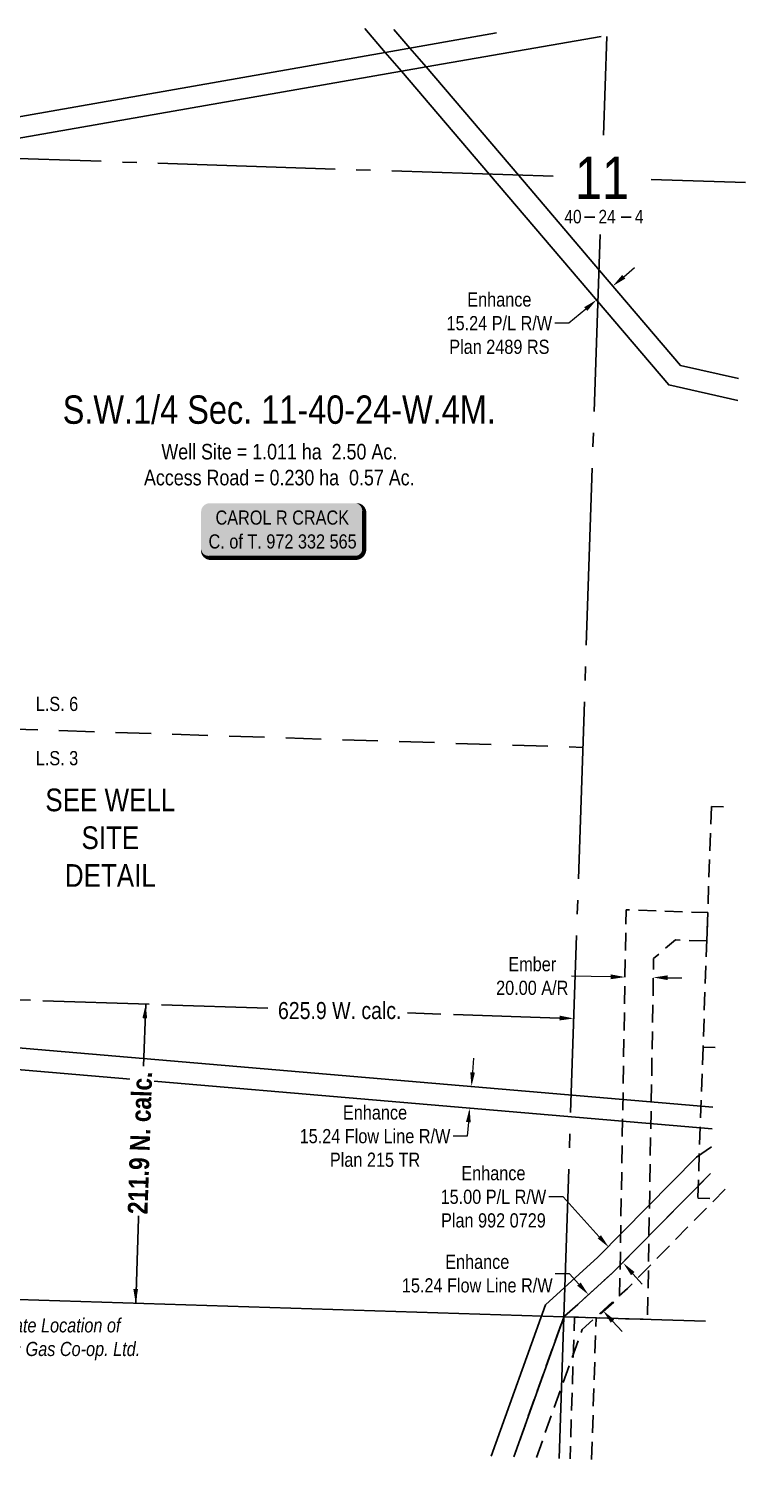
# Model space of a CAD drawing. Extents: x 336647 to 340847, y 5810211 to 5813101.
# Drawn here: x 339727 to 340233, y 5810211 to 5811221 of the extents above; entities that cross this region are included whole.
import ezdxf
from ezdxf.enums import TextEntityAlignment as Align

# ---------------------------------------------------------------- set-up
doc = ezdxf.new("R2010")
doc.units = 0
doc.header["$LTSCALE"] = 5
doc.header["$PDSIZE"] = 0.5
for name, pattern in [('foc-ACCESSROAD', [3.75, 2.5, -1.25]), ('foc-COORDS', [16.75, 15, -1.75]), ('foc-FLOWLINE', [3.75, 2.5, -1.25]), ('foc-LSD', [8, 5, -3]), ('foc-QUARTERLINE', [33, 25, -3, 2, -3])]:
    doc.linetypes.add(name, pattern=pattern)
doc.layers.get('Defpoints').update_dxf_attribs({"color": 9})
for name, color, linetype in [('10', 1, 'Continuous'), ('9', 3, 'Continuous'), ('AS-OWNER', 7, 'Continuous'), ('AS-PIPE-UG-T', 44, 'Continuous'), ('C-AR', 13, 'foc-ACCESSROAD'), ('C-FLOWLINE', 13, 'foc-FLOWLINE'), ('C-RW', 13, 'Continuous'), ('C-SYMBOL', 7, 'Continuous'), ('C-WS', 13, 'foc-ACCESSROAD'), ('F-AR', 190, 'foc-ACCESSROAD'), ('F-RW', 190, 'Continuous'), ('F-WS', 190, 'foc-ACCESSROAD'), ('L-AREAREQUIRED', 7, 'Continuous'), ('L-DETAIL-T', 3, 'Continuous'), ('L-QSEC', 8, 'foc-QUARTERLINE'), ('L-SEC', 7, 'Continuous'), ('L-SECLBL', 7, 'Continuous'), ('L-SECTION-LSD', 7, 'foc-LSD'), ('P-OFFSETS', 7, 'foc-COORDS')]:
    doc.layers.add(name, color=color, linetype=linetype)
for name, color, linetype, lineweight in [('C-FLOWLINE-T', 13, 'Continuous', 9), ('C-RW-T', 13, 'Continuous', 9), ('F-AR-T', 190, 'Continuous', 9)]:
    doc.layers.add(name, color=color, linetype=linetype, lineweight=lineweight)
doc.styles.add('100L', font='ARIALN.TTF', dxfattribs={"height": 11})
doc.styles.add('175L', font='ARIALN.TTF', dxfattribs={"height": 20})
doc.styles.add('80', font='ARIALN.TTF', dxfattribs={"height": 10})
doc.styles.add('80CG', font='ARIALN.TTF', dxfattribs={"height": 10})
doc.styles.add('80L', font='ARIALN.TTF', dxfattribs={"height": 10})
doc.styles.add('SIMPLEX', font='ARIALN.TTF')
doc.dimstyles.new('CG2011', dxfattribs={"dimscale": 5, "dimtxt": 9, "dimasz": 2, "dimexe": 0.2, "dimexo": 0.0625, "dimgap": 0.5, "dimtad": 0, "dimtih": 1, "dimtoh": 1, "dimzin": 0, "dimdsep": 46, "dimtxsty": '80CG', "dimcen": 0.1, "dimse1": 1, "dimse2": 1, "dimclrd": 256, "dimclrt": 256, "dimaunit": 1, "dimadec": 4, "dimazin": 0, "dimtfac": 0.06, "dimtofl": 0, "dimtmove": 0, "dimatfit": 1, "dimfxl": 0.2, "dimtolj": 1, "dimtzin": 0, "dimlwd": -1, "dimarcsym": 0})
doc.dimstyles.new('Compass 5 000', dxfattribs={"dimscale": 5, "dimtxt": 9, "dimasz": 2, "dimexe": 0.2, "dimexo": 0.0625, "dimgap": 0.5, "dimtad": 0, "dimtih": 1, "dimtoh": 1, "dimzin": 0, "dimdsep": 46, "dimtxsty": '80CG', "dimcen": 0.1, "dimse1": 1, "dimse2": 1, "dimclrd": 256, "dimclrt": 256, "dimaunit": 1, "dimadec": 4, "dimazin": 0, "dimtfac": 0.06, "dimtofl": 0, "dimtmove": 0, "dimatfit": 1, "dimfxl": 0.2, "dimtolj": 1, "dimtzin": 0, "dimlwd": -1, "dimarcsym": 0})

# ---------------------------------------------------------------- blocks, each defined once
blk = doc.blocks.new('L-SECLBL')
at = {"layer": '9', "color": 7}
for p, q in [((-5.1, -27.8), (-12.3, -27.8)), ((20.7, -27.8), (13.5, -27.8))]:
    blk.add_line(p, q, dxfattribs=at)
at = {"layer": '10', "color": 2, "style": 'SIMPLEX'}
blk.add_attdef('SEC', text='', height=30, dxfattribs=at).set_placement((0, 0), align=Align.MIDDLE)
at = {"layer": '10', "color": 5, "style": '80L'}
blk.add_attdef('TWP', text='', height=9.5, dxfattribs=at).set_placement((-14.4, -27.4), align=Align.MIDDLE_RIGHT)
blk.add_attdef('RGE', text='', height=9.5, dxfattribs=at).set_placement((3.6, -27.4), align=Align.MIDDLE_CENTER)
blk.add_attdef('MER', text='', height=9.5, dxfattribs=at).set_placement((23.2, -27.4), align=Align.MIDDLE_LEFT)
blk = doc.blocks.new('*D529')
at = {"layer": 'C-FLOWLINE-T', "transparency": 16777216}
for p, q in [((340040.2, 5810484.6), (340041, 5810494.6)), ((340037.2, 5810449.5), (340036.3, 5810439.5)), ((340036.3, 5810439.5), (340026.3, 5810439.5))]:
    blk.add_line(p, q, dxfattribs=at)
for points in [[(340038.5, 5810484.7), (340041.8, 5810484.4), (340039.3, 5810474.6)], [(340035.5, 5810449.6), (340038.8, 5810449.3), (340038, 5810459.4)]]:
    blk.add_solid(points, dxfattribs=at)
at = {"layer": 'Defpoints', "color": 0, "transparency": 16777216}
for p in [(339751.8, 5810499.1), (339750.5, 5810483.9), (340039.3, 5810474.6)]:
    blk.add_point(p, dxfattribs=at)
at = {"layer": 'C-FLOWLINE-T', "transparency": 16777216, "insert": (339971.3, 5810439.5), "char_height": 10, "attachment_point": 5, "style": '80CG'}
blk.add_mtext('\\A1;Enhance\\P15.24 Flow Line R/W\\PPlan 215 TR', dxfattribs=at)
blk = doc.blocks.new('*D544')
at = {"layer": 'C-RW-T', "transparency": 16777216}
for p, q in [((340146.7, 5811046), (340154.3, 5811052.5)), ((340119.9, 5811023.2), (340108.1, 5811013.2)), ((340108.1, 5811013.2), (340098.1, 5811013.2))]:
    blk.add_line(p, q, dxfattribs=at)
for points in [[(340145.6, 5811047.3), (340147.8, 5811044.7), (340139.1, 5811039.5)], [(340118.8, 5811024.5), (340121, 5811021.9), (340127.5, 5811029.7)]]:
    blk.add_solid(points, dxfattribs=at)
at = {"layer": 'Defpoints', "color": 0, "transparency": 16777216}
for p in [(340094.9, 5811068), (340106.5, 5811077.8), (340127.5, 5811029.7)]:
    blk.add_point(p, dxfattribs=at)
at = {"layer": 'C-RW-T', "transparency": 16777216, "insert": (340059, 5811013.2), "char_height": 10, "attachment_point": 5, "style": '80CG'}
blk.add_mtext('\\A1;Enhance\\P15.24 P/L R/W\\PPlan 2489 RS', dxfattribs=at)
blk = doc.blocks.new('*U516')
h = blk.add_hatch(color=59)
edge = h.paths.add_edge_path()
edge.add_line((-51.5, -20), (51.5, -20))
edge.add_arc((51.5, -14), 6, 270, 360)
edge.add_line((57.5, -14), (57.5, 12.5))
edge.add_arc((51.5, 12.5), 6, 0, 90)
edge.add_line((51.5, 18.5), (-51.5, 18.5))
edge.add_arc((-51.5, 12.5), 6, 90, 180)
edge.add_line((-57.5, 12.5), (-57.5, -14))
edge.add_arc((-51.5, -14), 6, 180, 270)
at = {"color": 1, "flags": 128}
blk.add_lwpolyline([(-51.5, -20, 3, 3, 0), (51.5, -20, 3, 3, 0.414214), (57.5, -14, 3, 3, 0), (57.5, 12.5, 3, 0, 0.414214), (51.5, 18.5, 0, 0, 0), (-51.5, 18.5, 0, 0, 0.414214), (-57.5, 12.5, 0, 0, 0), (-57.5, -14, 0, 3, 0.414214)], format="xyseb", close=True, dxfattribs=at)
blk.add_lwpolyline([(-23.2, -12.7, 0, 7.5, 0), (0, 0, 0, 0, 0)], format="xyseb", dxfattribs=at)
at = {"color": 1, "style": '80'}
blk.add_attdef('ENTER_TEXT_001', (-36, -5), '', height=10, dxfattribs=at)
blk = doc.blocks.new('*D578')
at = {"layer": 'C-RW-T', "transparency": 16777216}
for p, q in [((340103.9, 5810396.7), (340093.9, 5810396.7)), ((340129.5, 5810368.5), (340103.9, 5810396.7)), ((340153.1, 5810342.5), (340159.8, 5810335.1))]:
    blk.add_line(p, q, dxfattribs=at)
for points in [[(340130.7, 5810369.6), (340128.3, 5810367.4), (340136.2, 5810361.1)], [(340154.3, 5810343.7), (340151.9, 5810341.4), (340146.4, 5810350)]]:
    blk.add_solid(points, dxfattribs=at)
at = {"layer": 'Defpoints', "color": 0, "transparency": 16777216}
for p in [(340136.2, 5810361.1), (340119.6, 5810346), (340129.7, 5810334.9)]:
    blk.add_point(p, dxfattribs=at)
at = {"layer": 'C-RW-T', "transparency": 16777216, "insert": (340054.8, 5810396.7), "char_height": 10, "attachment_point": 5, "style": '80CG'}
blk.add_mtext('\\A1;Enhance\\P15.00 P/L R/W\\PPlan 992 0729', dxfattribs=at)
blk = doc.blocks.new('*D579')
at = {"layer": 'Defpoints', "color": 0, "transparency": 16777216}
for p in [(340147.6, 5810551.8), (340147.3, 5810533.8), (340167.3, 5810533.5)]:
    blk.add_point(p, dxfattribs=at)
at = {"layer": 'F-AR-T', "transparency": 16777216}
for p, q in [((340137.6, 5810552), (340109.9, 5810552.5)), ((340177.6, 5810551.3), (340187.6, 5810551.2))]:
    blk.add_line(p, q, dxfattribs=at)
for points in [[(340137.6, 5810553.7), (340137.6, 5810550.3), (340147.6, 5810551.8)], [(340177.6, 5810553), (340177.6, 5810549.7), (340167.6, 5810551.5)]]:
    blk.add_solid(points, dxfattribs=at)
at = {"layer": 'F-AR-T', "transparency": 16777216, "insert": (340082.2, 5810552.5), "char_height": 10, "attachment_point": 5, "style": '80CG'}
blk.add_mtext('\\A1;Ember\\P20.00 A/R', dxfattribs=at)
blk = doc.blocks.new('*D603')
at = {"layer": 'Defpoints', "color": 0, "transparency": 16777216}
for p in [(339485.9, 5810543.5), (340111.5, 5810522.6), (340111.5, 5810522.6)]:
    blk.add_point(p, dxfattribs=at)
at = {"layer": 'P-OFFSETS', "transparency": 16777216}
for p, q in [((339485.9, 5810543.5), (339898.7, 5810529.7)), ((340101.5, 5810522.9), (339994.2, 5810526.5))]:
    blk.add_line(p, q, dxfattribs=at)
blk.add_solid([(340101.5, 5810524.6), (340101.4, 5810521.2), (340111.5, 5810522.6)], dxfattribs=at)
at = {"layer": 'P-OFFSETS', "transparency": 16777216, "insert": (339946.4, 5810528.1), "char_height": 10, "attachment_point": 5, "style": '80CG'}
blk.add_mtext('\\A1;{\\H1.2x;625.9 W. calc.}', dxfattribs=at)
blk = doc.blocks.new('_None')
blk = doc.blocks.new('*D638')
at = {"layer": 'C-FLOWLINE-T', "transparency": 16777216}
for p, q in [((340108.4, 5810342.5), (340098.4, 5810342.5)), ((340115.1, 5810335.1), (340108.4, 5810342.5)), ((340138.8, 5810309), (340145.5, 5810301.6))]:
    blk.add_line(p, q, dxfattribs=at)
for points in [[(340116.4, 5810336.2), (340113.9, 5810334), (340121.8, 5810327.7)], [(340140, 5810310.1), (340137.6, 5810307.9), (340132.1, 5810316.4)]]:
    blk.add_solid(points, dxfattribs=at)
at = {"layer": 'Defpoints', "color": 0, "transparency": 16777216}
for p in [(340121.8, 5810327.7), (340124.2, 5810329.8), (340134.4, 5810318.5)]:
    blk.add_point(p, dxfattribs=at)
at = {"layer": 'C-FLOWLINE-T', "transparency": 16777216, "insert": (340043.4, 5810342.5), "char_height": 10, "attachment_point": 5, "style": '80CG'}
blk.add_mtext('\\A1;Enhance\\P15.24 Flow Line R/W', dxfattribs=at)

msp = doc.modelspace()

# ---------------------------------------------------------------- linework, layer by layer
at = {"layer": 'C-AR', "flags": 128}
msp.add_lwpolyline([(340124.072, 5810211.444), (340127.212, 5810311.379), (340111.983, 5810311.857), (340108.843, 5810211.927)], dxfattribs=at)
at = {"layer": 'C-FLOWLINE', "flags": 128}
for points in [[(340207.643, 5810413.019), (340138.839, 5810343.12), (340104.409, 5810311.885), (340069.108, 5810213.187)], [(340085.109, 5810212.679), (340117.471, 5810303.163), (340149.396, 5810332.125), (340218.502, 5810402.33)]]:
    msp.add_lwpolyline(points, dxfattribs=at)
at = {"layer": 'C-RW', "flags": 128}
for points in [[(340227.123, 5810958.775), (340178.468, 5810969.705), (340052.105, 5811118.265), (339989.858, 5811191.034), (339978.501, 5811204.31), (339964.087, 5811221.119)], [(339984.629, 5811220.443), (339995.93, 5811207.241), (340007.284, 5811194.079), (340072.732, 5811117.567), (340129.723, 5811050.414), (340186.677, 5810983.5), (340227.667, 5810974.291)], [(340209.104, 5810444.696), (339570.185, 5810499.225), (339480.099, 5810535.354), (339485.717, 5810549.615), (339573.713, 5810514.232), (340209.64, 5810459.979)], [(340208.658, 5810431.983), (340197.942, 5810424.687), (340128.426, 5810354.034), (340091.523, 5810320.54), (340053.219, 5810213.691)], [(340069.108, 5810213.187), (340104.409, 5810311.885), (340138.839, 5810343.12), (340207.643, 5810413.019), (340208.002, 5810413.264)]]:
    msp.add_lwpolyline(points, dxfattribs=at)
at = {"layer": 'C-WS'}
msp.add_lwpolyline([(340211.115, 5810502.056), (340202.641, 5810502.353), (340198.905, 5810395.762), (340207.378, 5810395.465)], dxfattribs=at)
at = {"layer": 'F-AR', "flags": 128}
msp.add_lwpolyline([(340205.267, 5810577.29), (340183.246, 5810578.062), (340167.828, 5810564.928), (340163.516, 5810310.238), (340127.212, 5810311.379), (340143.78, 5810325.74), (340148.411, 5810599.291), (340205.967, 5810597.274)], close=True, dxfattribs=at)
at = {"layer": 'F-RW', "flags": 128}
msp.add_lwpolyline([(340056.956, 5811218.063), (339978.501, 5811204.31), (339978.501, 5811204.31), (339454.795, 5811112.349), (339322.553, 5811116.994), (339322.026, 5811102.06), (339455.654, 5811097.371), (339989.858, 5811191.034), (340007.284, 5811194.079), (340130.718, 5811215.635)], dxfattribs=at)
at = {"layer": 'F-WS'}
msp.add_lwpolyline([(340217.068, 5810671.914), (340208.593, 5810672.211), (340202.641, 5810502.353), (340211.115, 5810502.056)], dxfattribs=at)
at = {"layer": 'L-QSEC'}
for p, q in [((340134.725, 5811215.503), (340132.387, 5811145.821)), ((339323.452, 5811142.473), (340096.929, 5811116.965)), ((340166.16, 5811114.708), (340232.513, 5811112.545)), ((340130.041, 5811075.876), (340104.417, 5810312.095)), ((340104.417, 5810312.095), (340101.079, 5810212.173))]:
    msp.add_line(p, q, dxfattribs=at)
at = {"layer": 'L-SEC'}
for p, q in [((340104.417, 5810312.095), (339295.044, 5810337.601)), ((340204.344, 5810308.882), (340104.417, 5810312.095))]:
    msp.add_line(p, q, dxfattribs=at)
at = {"layer": 'L-SECTION-LSD'}
msp.add_line((339308.607, 5810739.948), (340117.895, 5810713.856), dxfattribs=at)
at = {"layer": 'P-OFFSETS'}
msp.add_line((339802.498, 5810321.61), (339809.58, 5810532.692), dxfattribs=at)
for points in [[(339807.247, 5810522.828), (339810.572, 5810522.605), (339809.58, 5810532.692)], [(339800.832, 5810331.608), (339804.164, 5810331.608), (339802.498, 5810321.61)]]:
    msp.add_solid(points, dxfattribs=at)

# ---------------------------------------------------------------- block references
at = {"layer": 'AS-OWNER', "color": 5}
ref = msp.add_blockref('*U516', (339906.15, 5810867.656), dxfattribs=at)
ref.add_attrib('ENTER_TEXT_001', 'CAROL R CRACK', (339858.793, 5810871.075), dxfattribs={"layer": '0', "color": 1, "height": 10, "style": '80'})
ref.add_attrib('ENTER_TEXT_002', 'C. of T. 972 332 565', (339853.885, 5810854.231), dxfattribs={"layer": '0', "color": 1, "height": 10, "style": '80'})
at = {"layer": 'L-SECLBL', "color": 2}
msp.add_blockref('L-SECLBL', (340131.381, 5811115.842), dxfattribs=at).add_auto_attribs({'SEC': '11', 'TWP': '40', 'RGE': '24', 'MER': '4'})

# ---------------------------------------------------------------- texts
at = {"layer": 'C-SYMBOL', "color": 3, "style": '175L'}
msp.add_text('S.W.1/4 Sec. 11-40-24-W.4M.', height=19.99566, dxfattribs=at).set_placement((339903.774, 5810936.254), align=Align.BOTTOM_CENTER)
at = {"layer": 'L-AREAREQUIRED', "color": 5, "style": '100L'}
for s, p in [('Well Site = 1.011 ha  2.50 Ac.', (339903.774, 5810913.759)), ('Access Road = 0.230 ha  0.57 Ac.', (339903.774, 5810895.503))]:
    msp.add_text(s, height=10.99761, dxfattribs=at).set_placement(p, align=Align.BOTTOM_CENTER)
at = {"layer": 'L-DETAIL-T', "insert": (339784.615, 5810650.16), "char_height": 15.99646, "width": 109.45095, "attachment_point": 5, "style": '80CG'}
msp.add_mtext('SEE WELL SITE DETAIL', dxfattribs=at)

# ---------------------------------------------------------------- dimensions: what is measured, and where the dimension line sits
at = {"layer": 'C-FLOWLINE-T'}
dim = msp.add_aligned_dim(p1=(340134.428, 5810318.546), p2=(340124.19, 5810329.831), distance=3.165, text='Enhance\\P15.24 Flow Line R/W', dimstyle='Compass 5 000', dxfattribs=at)
dim.commit()
dim.dimension.update_dxf_attribs({"geometry": '*D638', "text_midpoint": (340043.408, 5810342.517)})
at = {"layer": 'C-RW-T', "color": 2}
dim = msp.add_linear_dim(base=(340127.498, 5811029.688), p1=(340106.49, 5811077.79), p2=(340094.93, 5811067.951), angle=220.403133, text='Enhance\\P15.24 P/L R/W\\PPlan 2489 RS', dimstyle='Compass 5 000', dxfattribs=at)
dim.commit()
dim.dimension.update_dxf_attribs({"geometry": '*D544', "text_midpoint": (340059.033, 5811013.194), "dimtype": 161})
at = {"layer": 'C-RW-T', "color": 6}
dim = msp.add_linear_dim(base=(340136.232, 5810361.119), p1=(340129.746, 5810334.87), p2=(340119.613, 5810346.035), angle=132.227597, text='Enhance\\P15.00 P/L R/W\\PPlan 992 0729', dimstyle='Compass 5 000', dxfattribs=at)
dim.commit()
dim.dimension.update_dxf_attribs({"geometry": '*D578', "text_midpoint": (340054.83, 5810396.724), "dimtype": 161})
at = {"layer": 'F-AR-T', "color": 6}
dim = msp.add_linear_dim(base=(340147.608, 5810551.839), p1=(340167.295, 5810533.477), p2=(340147.302, 5810533.815), angle=179.030152, text='Ember\\P20.00 A/R', dimstyle='Compass 5 000', dxfattribs=at)
dim.commit()
dim.dimension.update_dxf_attribs({"geometry": '*D579', "text_midpoint": (340082.182, 5810552.477), "dimtype": 161})
at = {"layer": 'P-OFFSETS'}
dim = msp.add_linear_dim(base=(340111.478, 5810522.564), p1=(339485.926, 5810543.55), p2=(340111.478, 5810522.564), angle=358.07854, text='{\\H1.2x;<> W. calc.}', dimstyle='CG2011', override={"dimtxt": 10, "dimgap": 1, "dimdec": 1, "dimblk1": 'None', "dimsah": 1}, dxfattribs=at)
dim.commit()
dim.dimension.update_dxf_attribs({"geometry": '*D603', "text_midpoint": (339946.449, 5810528.1), "dimtype": 161})

# ---------------------------------------------------------------- next in the draw order: texts
at = {"layer": 'AS-PIPE-UG-T', "insert": (339653.794, 5810311.052), "char_height": 10, "attachment_point": 1, "style": '80L', "bg_fill": 2}
msp.add_mtext_dynamic_manual_height_columns('\\pi14.436;{\\fArial Narrow|b0|i1|c0|p34;Approximate Location of\\P\\pi4.17;Chain Lakes Gas Co-op. Ltd.}', width=153.91308, gutter_width=50, heights=[0], dxfattribs=at)
at = {"layer": 'L-SECTION-LSD', "char_height": 9.9978, "attachment_point": 1, "style": '100L', "bg_fill": 3, "box_fill_scale": 1.5, "bg_fill_color": 256, "bg_fill_transparency": 0}
for s, width, insert in [('L.S. 6', 30.48313, (339732.019, 5810749.57)), ('L.S. 3', 30.37591, (339732.019, 5810711.294))]:
    msp.add_mtext_dynamic_manual_height_columns(s, width=width, gutter_width=55, heights=[0], dxfattribs=dict(at, insert=insert))
at = {"layer": 'P-OFFSETS', "insert": (339805.582, 5810434.79), "char_height": 9.99779, "width": 99.73962, "attachment_point": 5, "rotation": 88.07854, "style": '80CG', "bg_fill": 3, "box_fill_scale": 1.15, "bg_fill_color": 256, "bg_fill_true_color": 256, "bg_fill_transparency": 0}
msp.add_mtext('\\A1;{\\fArial Narrow|b1|i0|c0|p34;\\H1.4x;\\C14;211.9 N. calc.}', dxfattribs=at)

# ---------------------------------------------------------------- next in the draw order: dimensions: what is measured, and where the dimension line sits
at = {"layer": 'C-FLOWLINE-T', "color": 5}
dim = msp.add_linear_dim(base=(340039.315, 5810474.625), p1=(339750.501, 5810483.897), p2=(339751.793, 5810499.083), angle=85.137731, text='Enhance\\P15.24 Flow Line R/W\\PPlan 215 TR', dimstyle='Compass 5 000', dxfattribs=at)
dim.commit()
dim.dimension.update_dxf_attribs({"geometry": '*D529', "text_midpoint": (339971.328, 5810439.51), "dimtype": 161})

doc.saveas('drawing.dxf')
